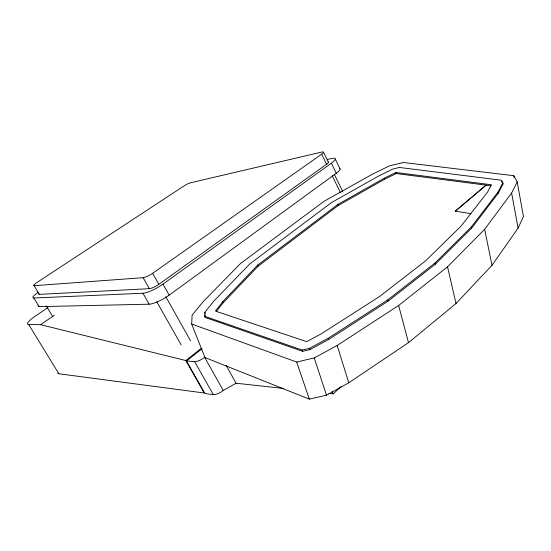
<?xml version="1.0" encoding="UTF-8"?>
<svg xmlns="http://www.w3.org/2000/svg" width="551" height="551" viewBox="0 0 551 551"><rect width="100%" height="100%" fill="white"/><g stroke="black" fill="none" stroke-linecap="round" stroke-linejoin="round"><path stroke-width="0.83" d="M205.186 317.472L204.745 316.329L204.862 312.245L213.822 301.101L249.892 263.839L331.468 202.589L378.895 175.886L392.822 169.054L399.406 167.456L501.444 180.225L502.815 182.863L503.035 184.034L498.269 193.208L471.594 228.19L435.38 264.184L388.007 301.218L328.63 339.519L309.993 349.582L302.657 351.324L205.186 317.472L205.254 315.014M191.679 324.036L192.127 315.151L203.243 301.562L240.642 263.412L323.809 201.446L372.442 174.185L389.337 165.92L403.366 162.497L513.78 175.7L517.196 181.885L523.45 216.55L518.085 228.114L491.995 265.313L456.014 303.532L408.511 342.646L348.776 382.787L326.481 395.198L309.304 399.11L204.965 357.537L191.679 324.036L296.707 362.041L314.249 357.916L337.164 345.463L398.621 305.488L447.536 266.815L484.639 229.306L511.61 193.07L517.196 181.885M204.745 316.329L302.237 350.064L309.572 348.322L328.231 338.259L387.67 299.958L435.09 262.944L471.332 226.971L498.042 192.024L502.815 182.863M222.762 301.631L215.496 311.108L306.673 341.634L321.577 333.63L379.377 296.631L425.565 260.899L461.077 226.103L487.525 192.141L491.485 184.771L395.893 172.477L384.391 178.131L337.963 204.38L257.73 265.072L222.762 301.631L223.183 302.761L216.447 311.287M223.183 302.761L258.109 266.174L338.273 205.454L384.66 179.206L396.155 173.544L490.893 185.77M328.899 393.407L333.155 393.875L341.427 386.341M486.058 185.191L455.298 211.178L486.044 185.136M185.818 360.526L204.242 393.008L58.847 373.757L28.652 324.443L40.602 324.691L185.818 360.526L201.335 348.322M283.751 388.462L236.048 383.234L223.245 390.487A7.983 2.865 -30 0 1 213.292 394.64L204.924 393.531L186.465 360.981L202.01 348.742M38.067 305.771A13.086 2.459 -30.2 0 0 39.087 306.645L149.163 304.193A16.261 3.967 -29.3 0 0 169.191 295.136L336.275 173.269A14.347 3.058 -26.4 0 0 339.657 168.386M39.087 306.645L33.859 298.001L142.936 293.256A16.316 3.774 -29.3 0 0 163 284.096L331.371 163.199A14.395 2.9 -26.5 0 0 331.516 158.557L327.335 159.487M38.839 293.986A6.24 1.109 -30.1 0 0 39.328 294.365L149.349 288.676A7.755 1.791 -29.3 0 0 158.833 284.344L326.571 164.232A6.846 1.377 -26.5 0 0 328.244 161.96M34.1 285.693L143.129 277.69A7.783 1.694 -29.2 0 0 152.634 273.317L321.653 154.177A6.867 1.309 -26.6 0 0 321.818 152.042L190.667 182.753A5.531 0.868 -28.1 0 0 183.876 186.031L36.772 282.622A6.254 1.047 -29.9 0 0 34.1 285.693L39.328 294.365M40.602 324.691L54.273 315.31M47.999 307.548L35.174 316.24A15.201 2.996 -30.5 0 0 28.652 324.443M186.465 360.981L194.655 361.635A8.072 2.583 -29.7 0 0 204.662 357.337L223.245 390.487M455.284 211.123L470.988 213.698M46.277 305.895L52.414 316.074M142.936 293.256L149.163 304.193M194.655 361.635L213.292 394.64M143.129 277.69L149.349 288.676M156.78 301.81L181.183 344.926M152.634 273.317L158.833 284.344M165.83 296.789L190.639 340.931M163 284.096L169.191 295.136M226.227 365.527L236.048 383.234M331.977 391.616L333.155 393.875M501.665 181.389L503.035 184.034M323.547 152.248L328.437 162.269M334.423 174.536L342.681 191.472M321.653 154.177L326.571 164.232M332.212 175.776L340.525 192.788M331.371 163.199L336.275 173.269M335.263 159.067L340.105 169.054M204.862 312.245L205.296 313.381M257.73 265.072L258.109 266.174M296.707 362.041L309.304 399.11M302.237 350.064L302.657 351.324M314.249 357.916L326.481 395.198M309.572 348.322L309.993 349.582M328.231 338.259L328.63 339.519M337.164 345.463L348.776 382.787M337.963 204.38L338.273 205.454M387.67 299.958L388.007 301.218M398.621 305.488L408.511 342.646M384.391 178.131L384.66 179.206M396.389 172.353L396.651 173.427M395.893 172.477L396.155 173.544M435.09 262.944L435.38 264.184M447.536 266.815L456.014 303.532M471.332 226.971L471.594 228.19M484.639 229.306L491.995 265.313M498.042 192.024L498.269 193.208M511.61 193.07L518.085 228.114M513.78 175.7L514.083 177.374M33.859 298.001A13.121 2.328 -30.1 0 1 38.129 292.257M58.847 373.757A14.953 3.802 -31.3 0 1 57.752 373.268"/></g></svg>
